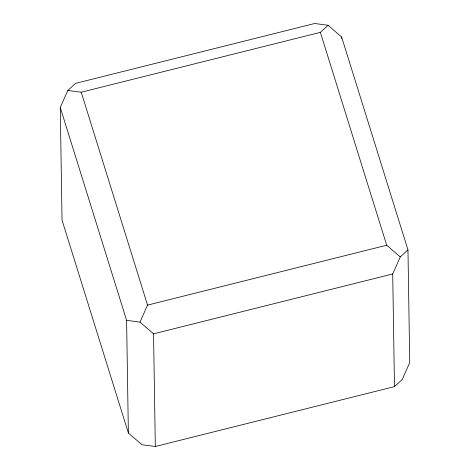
<?xml version="1.0" encoding="UTF-8"?>
<svg xmlns="http://www.w3.org/2000/svg" width="470" height="470" viewBox="0 0 470 470"><rect width="100%" height="100%" fill="white"/><g stroke="black" fill="none" stroke-linecap="round" stroke-linejoin="round"><path stroke-width="0.7" d="M60.266 107.448L67.815 90.446L75.517 83.378L314.677 23.5L328.072 25.28L341.631 37.001L407.966 249.887L409.734 362.552L402.185 379.554L394.483 386.622L155.323 446.5L141.928 444.72L128.369 432.999L62.034 220.113L60.266 107.448L126.6 320.334L128.369 432.999M155.323 446.5L153.555 333.835L140.001 322.115L147.545 305.112L81.216 92.226L67.815 90.446M394.483 386.622L392.714 273.957L400.258 256.949L407.966 249.887M81.216 92.226L320.37 32.342L328.072 25.28M147.545 305.112L386.704 245.228L400.258 256.949M153.555 333.835L392.714 273.957M126.6 320.334L140.001 322.115M320.37 32.342L386.704 245.228M341.631 37.001L341.655 38.464"/></g></svg>
